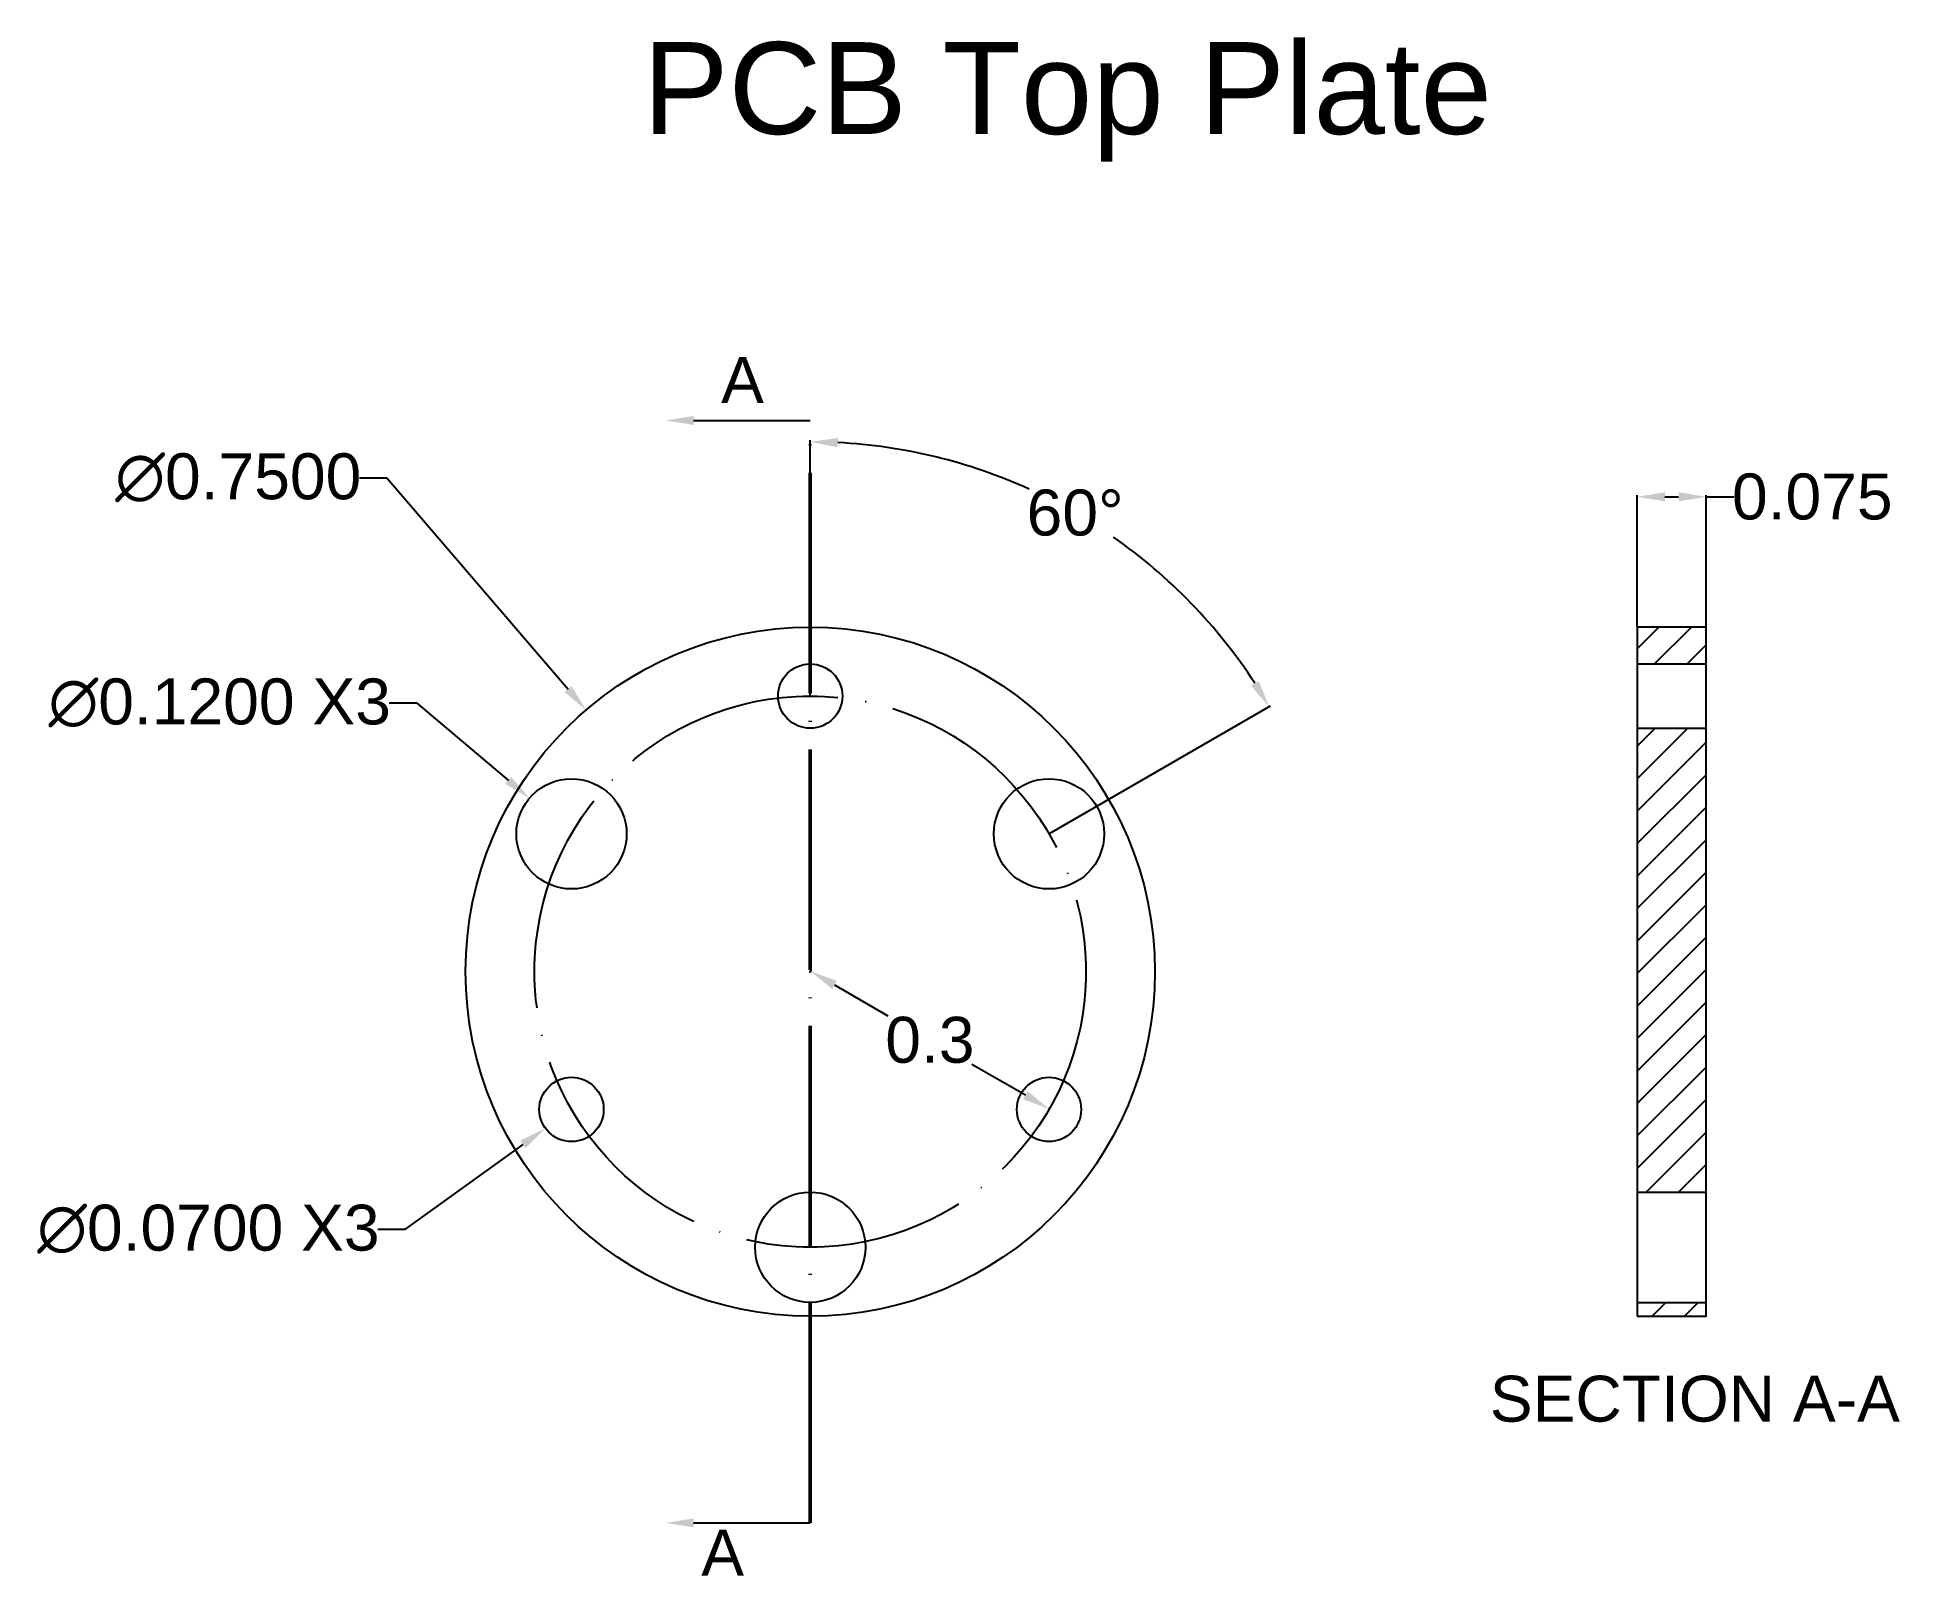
# Model space of a CAD drawing. Header units: inches. Extents: x -84 to 119, y -66 to 102.
import ezdxf
from ezdxf import colors
from ezdxf.entities.mleader import LeaderData, LeaderLine
from ezdxf.math import Vec2, Vec3

# ---------------------------------------------------------------- set-up
doc = ezdxf.new("R2010")
doc.units = ezdxf.units.IN
doc.header["$MEASUREMENT"] = 0
doc.linetypes.add('ACAD_ISO04W100', pattern=[30, 24, -3, 0, -3])
doc.styles.get("Standard").update_dxf_attribs({"font": 'arial.ttf'})
doc.dimstyles.get("Standard").update_dxf_attribs({"dimtxt": 0.18, "dimasz": 0.18, "dimexe": 0.18, "dimexo": 0.0625, "dimgap": 0.09, "dimtad": 0, "dimtih": 1, "dimtoh": 1, "dimdec": 4, "dimzin": 0, "dimdsep": 46, "dimtxsty": 'Standard', "dimcen": 0.09, "dimadec": 0, "dimazin": 0, "dimtfac": 1, "dimtdec": 4, "dimtofl": 0, "dimtmove": 0, "dimatfit": 3, "dimfxl": 1, "dimtolj": 1, "dimtzin": 0, "dimarcsym": 0})

# ---------------------------------------------------------------- blocks, each defined once
blk = doc.blocks.new('*D198')
at = {"color": 0, "lineweight": -2, "transparency": 16777216}
for p, q in [((-49.06, 53.76), (-46.06, 53.76)), ((-46.06, 53.76), (-26.35, 30.76)), ((0, -0.09), (0, 0.09)), ((-0.09, 0), (0.09, 0))]:
    blk.add_line(p, q, dxfattribs=at)
at = {"color": 0, "transparency": 16777216}
blk.add_solid([(-25.97, 31.08), (-26.73, 30.43), (-24.4, 28.48)], dxfattribs=at)
at = {"layer": 'Defpoints', "color": 0, "transparency": 16777216}
for p in [(-24.4, 28.48), (24.4, -28.48)]:
    blk.add_point(p, dxfattribs=at)
at = {"color": 0, "transparency": 16777216, "insert": (-62.24, 53.76), "char_height": 5, "attachment_point": 5}
blk.add_mtext('\\A1;∅0.7500', dxfattribs=at)
blk = doc.blocks.new('*D196')
at = {"color": 0, "lineweight": -2, "transparency": 16777216}
for p, q in [((90, 37.56), (90, 51.87)), ((93, 51.69), (94.5, 51.69)), ((97.5, 37.56), (97.5, 51.87)), ((97.5, 51.69), (100.5, 51.69))]:
    blk.add_line(p, q, dxfattribs=at)
at = {"color": 0, "transparency": 16777216}
for points in [[(93, 52.19), (93, 51.19), (90, 51.69)], [(94.5, 52.19), (94.5, 51.19), (97.5, 51.69)]]:
    blk.add_solid(points, dxfattribs=at)
at = {"layer": 'Defpoints', "color": 0, "transparency": 16777216}
for p in [(97.5, 51.69), (90, 37.5), (97.5, 37.5)]:
    blk.add_point(p, dxfattribs=at)
at = {"color": 0, "transparency": 16777216, "insert": (109.04, 51.69), "char_height": 5, "attachment_point": 5}
blk.add_mtext('\\A1;0.075', dxfattribs=at)
blk = doc.blocks.new('*D194')
at = {"color": 0, "lineweight": -2, "transparency": 16777216}
for p, q in [((0, 30.06), (0, 57.85)), ((26.03, 15.03), (50.1, 28.92))]:
    blk.add_line(p, q, dxfattribs=at)
for start, end in [(65.597, 87.0189), (32.9811, 55.1043)]:
    blk.add_arc((0, 0), 57.67, start, end, dxfattribs=at)
at = {"color": 0, "transparency": 16777216}
for points in [[(2.99, 57.09), (3.01, 58.09), (0, 57.67)], [(48.8, 31.65), (47.95, 31.13), (49.94, 28.83)]]:
    blk.add_solid(points, dxfattribs=at)
at = {"layer": 'Defpoints', "color": 0, "transparency": 16777216}
for p in [(37.07, 44.17), (0, 30), (25.98, 15), (0, 0), (0, 0)]:
    blk.add_point(p, dxfattribs=at)
at = {"color": 0, "transparency": 16777216, "insert": (28.83, 49.94), "char_height": 5, "attachment_point": 5}
blk.add_mtext('\\A1;60°', dxfattribs=at)
blk = doc.blocks.new('*D200')
at = {"color": 0, "lineweight": -2, "transparency": 16777216}
for p, q in [((-45.83, 29.25), (-42.83, 29.25)), ((-42.83, 29.25), (-32.85, 20.81)), ((-26.07, 15), (-25.89, 15)), ((-25.98, 14.91), (-25.98, 15.09))]:
    blk.add_line(p, q, dxfattribs=at)
at = {"color": 0, "transparency": 16777216}
blk.add_solid([(-32.53, 21.19), (-33.17, 20.43), (-30.56, 18.88)], dxfattribs=at)
at = {"layer": 'Defpoints', "color": 0, "transparency": 16777216}
for p in [(-30.56, 18.88), (-21.4, 11.12)]:
    blk.add_point(p, dxfattribs=at)
at = {"color": 0, "transparency": 16777216, "insert": (-64.26, 29.25), "char_height": 5, "attachment_point": 5}
blk.add_mtext('\\A1;∅0.1200 X3', dxfattribs=at)
blk = doc.blocks.new('*D201')
at = {"color": 0, "lineweight": -2, "transparency": 16777216}
for p, q in [((-26.07, -15), (-25.89, -15)), ((-25.98, -15.09), (-25.98, -14.91)), ((-44.06, -28.03), (-31.25, -18.8)), ((-47.06, -28.03), (-44.06, -28.03))]:
    blk.add_line(p, q, dxfattribs=at)
at = {"color": 0, "transparency": 16777216}
blk.add_solid([(-31.55, -18.4), (-30.96, -19.21), (-28.82, -17.05)], dxfattribs=at)
at = {"layer": 'Defpoints', "color": 0, "transparency": 16777216}
for p in [(-23.14, -12.95), (-28.82, -17.05)]:
    blk.add_point(p, dxfattribs=at)
at = {"color": 0, "transparency": 16777216, "insert": (-65.49, -28.03), "char_height": 5, "attachment_point": 5}
blk.add_mtext('\\A1;∅0.0700 X3', dxfattribs=at)
blk = doc.blocks.new('*D203')
at = {"color": 0, "lineweight": -2, "transparency": 16777216}
for p, q in [((0.03, 0.05), (0.12, 0.21)), ((2.63, -1.45), (8.44, -4.8)), ((23.41, -13.45), (17.6, -10.09)), ((26.01, -14.95), (26.1, -14.79))]:
    blk.add_line(p, q, dxfattribs=at)
at = {"color": 0, "transparency": 16777216}
for points in [[(2.88, -1.01), (2.38, -1.88), (0.03, 0.05)], [(23.66, -13.01), (23.16, -13.88), (26.01, -14.95)]]:
    blk.add_solid(points, dxfattribs=at)
at = {"layer": 'Defpoints', "color": 0, "transparency": 16777216}
for p in [(0, 0), (25.98, -15), (26.01, -14.95)]:
    blk.add_point(p, dxfattribs=at)
at = {"color": 0, "transparency": 16777216, "insert": (13.02, -7.45), "char_height": 5, "attachment_point": 5}
blk.add_mtext('\\A1;0.3', dxfattribs=at)

msp = doc.modelspace()

# ---------------------------------------------------------------- hatches: boundary and pattern name
h = msp.add_hatch()
h.set_pattern_fill('ANSI31', color=256, scale=20)
h.set_pattern_definition([(45, (-30, 0), (-1.767767, 1.767767), [])])
h.paths.add_polyline_path([(90, 37.5), (90, 33.5), (97.5, 33.5), (97.5, 37.5)])
h.paths.add_polyline_path([(97.5, 26.5), (90, 26.5), (90, -24), (97.5, -24)])
h.paths.add_polyline_path([(90, -36), (90, -37.5), (97.5, -37.5), (97.5, -36)])

# ---------------------------------------------------------------- linework, layer by layer
at = {"linetype": 'ACAD_ISO04W100', "lineweight": 50}
msp.add_line((0, -60), (0, 60), dxfattribs=at)
for p, q in [((90, 33.5), (97.5, 33.5)), ((90, -36), (97.5, -36))]:
    msp.add_line(p, q)
msp.add_lwpolyline([(90, -37.5), (97.5, -37.5), (97.5, 37.5), (90, 37.5)], close=True)
for points in [[(90, 26.5), (97.5, 26.5)], [(90, -24), (97.5, -24)]]:
    msp.add_lwpolyline(points)
for centre, radius in [((0, 0), 37.5), ((0, 30), 3.5), ((-25.98076, 15), 6), ((25.98076, 15), 6), ((-25.98076, -15), 3.5), ((25.98076, -15), 3.5), ((0, -30), 6)]:
    msp.add_circle(centre, radius)
at = {"linetype": 'ACAD_ISO04W100'}
msp.add_circle((0, 0), 30, dxfattribs=at)

# ---------------------------------------------------------------- texts
for s, height, p in [('PCB Top Plate', 10, (-18.20849, 91.18134)), ('A', 5, (-9.70327, 61.89295)), ('SECTION A-A', 5, (73.94583, -48.98391)), ('A', 5, (-11.8588, -65.75741))]:
    msp.add_text(s, height=height).set_placement(p)

# ---------------------------------------------------------------- dimensions: what is measured, and where the dimension line sits
dim = msp.add_diameter_dim_2p(p1=(24.39837, -28.47752), p2=(-24.39837, 28.47752), dimstyle='Standard', override={"dimtxt": 5, "dimasz": 3, "dimlfac": 0.01})
dim.commit()
dim.dimension.update_dxf_attribs({"geometry": '*D198', "text_midpoint": (-62.24294, 53.76413), "dimtype": 163})
dim = msp.add_angular_dim_2l(base=(37.06675, 44.17443), line1=((0, 0), (25.98076, 15)), line2=((0, 30), (0, 0)), dimstyle='Standard', override={"dimtxt": 5, "dimasz": 3})
dim.commit()
dim.dimension.update_dxf_attribs({"geometry": '*D194', "text_midpoint": (28.83281, 49.93989)})
dim = msp.add_linear_dim(base=(97.5, 51.69258), p1=(90, 37.5), p2=(97.5, 37.5), text='0.075', dimstyle='Standard', override={"dimtxt": 5, "dimasz": 3, "dimlfac": 0.01})
dim.commit()
dim.dimension.update_dxf_attribs({"geometry": '*D196', "text_midpoint": (109.04498, 51.69258)})
for p1, p2, picture, middle in [((-21.39991, 11.12498), (-30.56162, 18.87502), '*D200', (-64.25744, 29.25027)), ((-23.14166, -12.95317), (-28.81986, -17.04683), '*D201', (-65.48798, -28.03215))]:
    dim = msp.add_diameter_dim_2p(p1=p1, p2=p2, text='<> X3', dimstyle='Standard', override={"dimtxt": 5, "dimasz": 3, "dimlfac": 0.01})
    dim.commit()
    dim.dimension.update_dxf_attribs({"geometry": picture, "text_midpoint": middle, "dimtype": 163})
dim = msp.add_aligned_dim(p1=(0, 0), p2=(25.98076, -15), distance=0.0625, text='0.3', dimstyle='Standard', override={"dimtxt": 5, "dimasz": 3, "dimlfac": 0.01})
dim.commit()
dim.dimension.update_dxf_attribs({"geometry": '*D203', "text_midpoint": (13.02163, -7.44587)})

# ---------------------------------------------------------------- leaders
at = {"lineweight": 50}
ml = msp.add_multileader_mtext('Standard', dxfattribs=at)
ml.set_content('', color=256)
ml.set_leader_properties()
ml.build(insert=Vec2(0, 0))
ml.multileader.update_dxf_attribs({"dogleg_length": 0.36, "arrow_head_size": 3})
ctx = ml.context
ctx.base_point, ctx.char_height, ctx.arrow_head_size, ctx.landing_gap_size, ctx.plane_origin, ctx.plane_x_axis, ctx.plane_y_axis = Vec3(0.18, 60), 0.18, 3, 0.09, Vec3(-15.6917, 60), Vec3(-1, 0), Vec3(0, -1)
ctx.text_align_type = 2
notes = []
notes.append((ctx, [(0, (1, 1, 0), (-0.36, 60), (1, 0), 0.36, [(0, [(-15.6917, 60)], 0, [])])]))
ctx.mtext.insert, ctx.mtext.text_direction, ctx.mtext.rotation, ctx.mtext.alignment, ctx.mtext.flow_direction = Vec3(0.09, 59.91), Vec3(-1, 0), 3.141592654, 3, 5
ml = msp.add_multileader_mtext('Standard', dxfattribs=at)
ml.set_content('', color=256)
ml.set_leader_properties()
ml.build(insert=Vec2(0, 0))
ml.multileader.update_dxf_attribs({"dogleg_length": 0.36, "arrow_head_size": 3})
ctx = ml.context
ctx.base_point, ctx.char_height, ctx.arrow_head_size, ctx.landing_gap_size, ctx.plane_origin, ctx.plane_x_axis, ctx.plane_y_axis = Vec3(0.18, -60), 0.18, 3, 0.09, Vec3(-15.6917, -60), Vec3(-1, 0), Vec3(0, -1)
ctx.text_align_type = 2
notes.append((ctx, [(0, (1, 1, 0), (-0.36, -60), (1, 0), 0.36, [(0, [(-15.6917, -60)], 0, [])])]))
ctx.mtext.insert, ctx.mtext.text_direction, ctx.mtext.rotation, ctx.mtext.alignment, ctx.mtext.flow_direction = Vec3(0.09, -60.09), Vec3(-1, 0), 3.141592654, 3, 5
for ctx, leaders in notes:
    for number, flags, end, landing, length, lines in leaders:
        leader = LeaderData()
        leader.index, (leader.has_last_leader_line, leader.has_dogleg_vector, leader.attachment_direction) = number, flags
        leader.last_leader_point, leader.dogleg_vector, leader.dogleg_length = Vec3(end), Vec3(landing), length
        for number, points, colour, breaks in lines:
            line = LeaderLine()
            line.index, line.vertices, line.color, line.breaks = number, Vec3.list(points), colors.encode_raw_color(colour), breaks
            leader.lines.append(line)
        ctx.leaders.append(leader)

doc.saveas('drawing.dxf')
